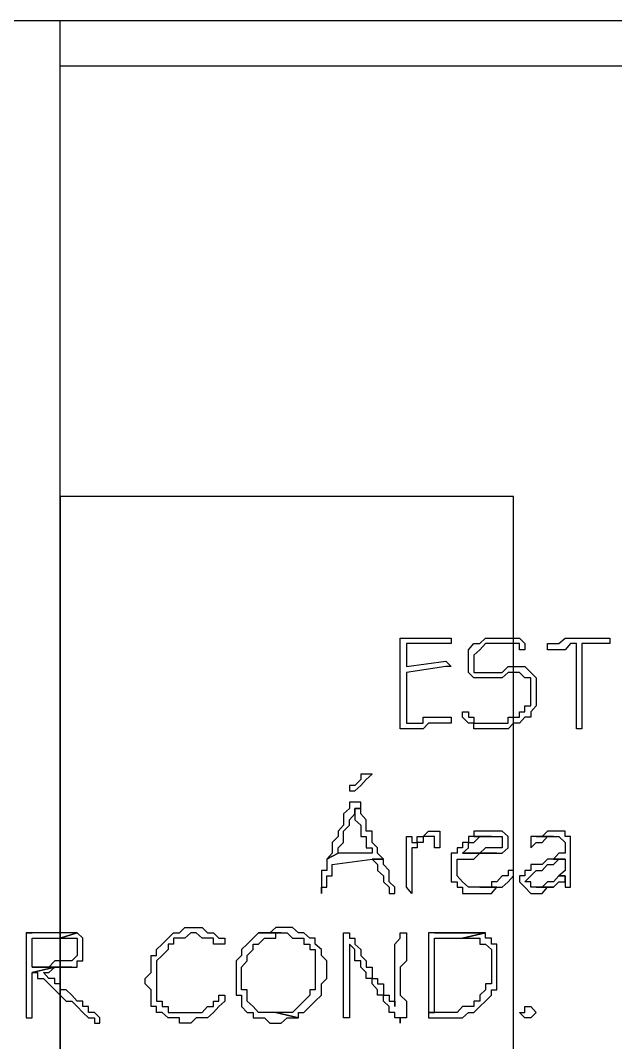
# Model space of a CAD drawing. Header units: millimetres. Extents: x -518.8 to -461.2, y 3.5 to 44.2.
# Drawn here: x -472.585 to -471.917, y 26.105 to 27.253 of the extents above; entities that cross this region are included whole.
import ezdxf

# ---------------------------------------------------------------- set-up
doc = ezdxf.new("R2010")
doc.units = ezdxf.units.MM
doc.header["$MEASUREMENT"] = 0
for name, color, linetype in [('10', 10, 'Continuous'), ('151', 151, 'Continuous'), ('5', 5, 'Continuous'), ('MYSOLIDS', 7, 'Continuous')]:
    doc.layers.add(name, color=color, linetype=linetype)

msp = doc.modelspace()

# ---------------------------------------------------------------- linework, layer by layer
at = {"layer": '10'}
for points in [[(-472.6933, 27.2526), (-472.5406, 27.2526)], [(-472.5406, 25.6488), (-472.5406, 27.2526)]]:
    msp.add_lwpolyline(points, dxfattribs=at)
at = {"layer": '151'}
msp.add_lwpolyline([(-472.5406, 25.6488), (-472.0316, 25.6488), (-472.0316, 26.718), (-472.5406, 26.718), (-472.5406, 25.6488)], dxfattribs=at)
at = {"layer": '5'}
for points in [[(-472.5406, 27.2526), (-470.9872, 27.2526)], [(-472.5406, 27.2015), (-471.0384, 27.2015)]]:
    msp.add_lwpolyline(points, dxfattribs=at)
at = {"layer": 'MYSOLIDS'}
for points in [[(-472.1519, 26.527), (-472.1075, 26.533), (-472.1075, 26.533), (-472.1015, 26.527), (-472.1015, 26.527), (-472.1015, 26.527), (-472.1015, 26.527), (-472.1015, 26.527), (-472.1015, 26.527), (-472.1075, 26.527), (-472.1075, 26.527), (-472.1519, 26.5203), (-472.1519, 26.5142), (-472.1519, 26.5142), (-472.1519, 26.5142), (-472.1519, 26.5142), (-472.1519, 26.5082), (-472.1519, 26.5082), (-472.1519, 26.5015), (-472.1519, 26.4954), (-472.1519, 26.4954), (-472.1519, 26.4887), (-472.1519, 26.4827), (-472.1519, 26.4827), (-472.1519, 26.4759), (-472.1519, 26.4699), (-472.1519, 26.4631), (-472.1519, 26.4631), (-472.1459, 26.4631), (-472.1459, 26.4631), (-472.1399, 26.4631), (-472.1331, 26.4631), (-472.1331, 26.4699), (-472.1271, 26.4699), (-472.1271, 26.4699), (-472.1203, 26.4699), (-472.1143, 26.4699), (-472.1075, 26.4699), (-472.1075, 26.4699), (-472.1015, 26.4699), (-472.1015, 26.4699), (-472.1015, 26.4699), (-472.1015, 26.4631), (-472.1015, 26.4631), (-472.1015, 26.4631), (-472.1015, 26.4631), (-472.1075, 26.4631), (-472.1143, 26.4631), (-472.1143, 26.4631), (-472.1203, 26.4631), (-472.1271, 26.4631), (-472.1331, 26.4571), (-472.1331, 26.4571), (-472.1399, 26.4571), (-472.1459, 26.4571), (-472.1519, 26.4571), (-472.1519, 26.4571), (-472.1587, 26.4571), (-472.1587, 26.4571), (-472.1587, 26.4571), (-472.1587, 26.4571), (-472.1587, 26.4631), (-472.1587, 26.4631), (-472.1587, 26.4699), (-472.1587, 26.4699), (-472.1587, 26.4759), (-472.1587, 26.4759), (-472.1587, 26.4827), (-472.1587, 26.4887), (-472.1587, 26.4954), (-472.1587, 26.4954), (-472.1587, 26.5015), (-472.1587, 26.5082), (-472.1587, 26.5082), (-472.1587, 26.5142), (-472.1587, 26.5203), (-472.1587, 26.5203), (-472.1587, 26.527), (-472.1587, 26.533), (-472.1587, 26.5398), (-472.1587, 26.5398), (-472.1587, 26.5458), (-472.1587, 26.5458), (-472.1587, 26.5526), (-472.1587, 26.5526), (-472.1587, 26.5526), (-472.1587, 26.5526), (-472.1587, 26.5586), (-472.1519, 26.5586), (-472.1519, 26.5586), (-472.1459, 26.5586), (-472.1399, 26.5586), (-472.1399, 26.5586), (-472.1331, 26.5586), (-472.1331, 26.5586), (-472.1271, 26.5586), (-472.1203, 26.5586), (-472.1203, 26.5586), (-472.1143, 26.5586), (-472.1075, 26.5586), (-472.1075, 26.5586), (-472.1015, 26.5586), (-472.1015, 26.5586), (-472.1015, 26.5586), (-472.1015, 26.5586), (-472.1015, 26.5526), (-472.1015, 26.5526), (-472.1015, 26.5526), (-472.1015, 26.5526), (-472.1015, 26.5526), (-472.1075, 26.5526), (-472.1143, 26.5526), (-472.1203, 26.5526), (-472.1271, 26.5526), (-472.1331, 26.5526), (-472.1399, 26.5526), (-472.1399, 26.5526), (-472.1459, 26.5526), (-472.1519, 26.5526), (-472.1519, 26.5458), (-472.1519, 26.5458), (-472.1519, 26.5398), (-472.1519, 26.5398), (-472.1519, 26.533), (-472.1519, 26.527), (-472.1519, 26.527), (-472.1519, 26.527), (-472.1519, 26.527), (-472.1519, 26.527)], [(-472.0188, 26.5458), (-472.0248, 26.5458), (-472.0248, 26.5458), (-472.0248, 26.5458), (-472.0248, 26.5458), (-472.0248, 26.5526), (-472.0316, 26.5526), (-472.0376, 26.5526), (-472.0376, 26.5526), (-472.0444, 26.5526), (-472.0444, 26.5526), (-472.0504, 26.5526), (-472.0564, 26.5526), (-472.0632, 26.5526), (-472.0632, 26.5526), (-472.0692, 26.5458), (-472.0692, 26.5458), (-472.076, 26.5398), (-472.076, 26.5398), (-472.076, 26.533), (-472.076, 26.533), (-472.076, 26.527), (-472.076, 26.5203), (-472.0692, 26.5203), (-472.0692, 26.5203), (-472.0632, 26.5203), (-472.0632, 26.5203), (-472.0564, 26.5203), (-472.0504, 26.5203), (-472.0444, 26.5203), (-472.0444, 26.5203), (-472.0376, 26.527), (-472.0376, 26.527), (-472.0316, 26.527), (-472.0248, 26.527), (-472.0248, 26.527), (-472.0188, 26.527), (-472.0121, 26.5203), (-472.0121, 26.5203), (-472.0121, 26.5203), (-472.006, 26.5142), (-472.006, 26.5142), (-472.006, 26.5082), (-472.006, 26.5015), (-472.006, 26.5015), (-472.006, 26.4954), (-472.006, 26.4887), (-472.006, 26.4887), (-472.006, 26.4827), (-472.0121, 26.4759), (-472.0121, 26.4759), (-472.0121, 26.4699), (-472.0188, 26.4699), (-472.0188, 26.4699), (-472.0248, 26.4631), (-472.0248, 26.4631), (-472.0316, 26.4631), (-472.0316, 26.4631), (-472.0376, 26.4571), (-472.0444, 26.4571), (-472.0504, 26.4571), (-472.0504, 26.4571), (-472.0564, 26.4571), (-472.0564, 26.4571), (-472.0632, 26.4571), (-472.0692, 26.4571), (-472.076, 26.4571), (-472.076, 26.4631), (-472.082, 26.4631), (-472.082, 26.4631), (-472.0887, 26.4699), (-472.0887, 26.4699), (-472.0887, 26.4759), (-472.0887, 26.4759), (-472.0887, 26.4759), (-472.082, 26.4759), (-472.082, 26.4759), (-472.082, 26.4759), (-472.082, 26.4759), (-472.082, 26.4699), (-472.082, 26.4699), (-472.076, 26.4699), (-472.076, 26.4631), (-472.0692, 26.4631), (-472.0692, 26.4631), (-472.0632, 26.4631), (-472.0564, 26.4631), (-472.0564, 26.4631), (-472.0504, 26.4631), (-472.0444, 26.4631), (-472.0376, 26.4631), (-472.0376, 26.4699), (-472.0316, 26.4699), (-472.0248, 26.4699), (-472.0248, 26.4759), (-472.0248, 26.4759), (-472.0188, 26.4759), (-472.0188, 26.4827), (-472.0121, 26.4827), (-472.0121, 26.4887), (-472.0121, 26.4887), (-472.0121, 26.4954), (-472.0121, 26.5015), (-472.0121, 26.5082), (-472.0121, 26.5082), (-472.0121, 26.5142), (-472.0121, 26.5142), (-472.0188, 26.5142), (-472.0248, 26.5203), (-472.0248, 26.5203), (-472.0316, 26.5203), (-472.0316, 26.5203), (-472.0376, 26.5203), (-472.0444, 26.5142), (-472.0444, 26.5142), (-472.0504, 26.5142), (-472.0564, 26.5142), (-472.0632, 26.5142), (-472.0632, 26.5142), (-472.0692, 26.5142), (-472.076, 26.5142), (-472.076, 26.5142), (-472.082, 26.5203), (-472.082, 26.5203), (-472.082, 26.527), (-472.082, 26.533), (-472.082, 26.533), (-472.082, 26.533), (-472.082, 26.5398), (-472.082, 26.5458), (-472.082, 26.5458), (-472.076, 26.5526), (-472.076, 26.5526), (-472.0692, 26.5526), (-472.0632, 26.5586), (-472.0632, 26.5586), (-472.0564, 26.5586), (-472.0504, 26.5586), (-472.0444, 26.5586), (-472.0444, 26.5586), (-472.0444, 26.5586), (-472.0376, 26.5586), (-472.0316, 26.5586), (-472.0248, 26.5586), (-472.0248, 26.5586), (-472.0188, 26.5526), (-472.0188, 26.5526), (-472.0188, 26.5458), (-472.0188, 26.5458), (-472.0188, 26.5458), (-472.0188, 26.5458), (-472.0188, 26.5458), (-472.0188, 26.5458), (-472.0188, 26.5458), (-472.0188, 26.5458)], [(-471.9233, 26.5586), (-471.9233, 26.5586), (-471.9233, 26.5586), (-471.9233, 26.5586), (-471.9233, 26.5586), (-471.9233, 26.5586), (-471.9233, 26.5526), (-471.9233, 26.5526), (-471.9233, 26.5526), (-471.9233, 26.5526), (-471.9549, 26.5526), (-471.9549, 26.4631), (-471.9549, 26.4571), (-471.9549, 26.4571), (-471.9609, 26.4571), (-471.9609, 26.4571), (-471.9609, 26.4571), (-471.9609, 26.4571), (-471.9609, 26.4631), (-471.9609, 26.4631), (-471.9609, 26.5526), (-471.9677, 26.5526), (-471.9737, 26.5458), (-471.9805, 26.5458), (-471.9865, 26.5458), (-471.9865, 26.5458), (-471.9933, 26.5458), (-471.9933, 26.5458), (-471.9933, 26.5458), (-471.9933, 26.5458), (-471.9933, 26.5526), (-471.9933, 26.5526), (-471.9933, 26.5526), (-471.9933, 26.5526), (-471.9933, 26.5526), (-471.9933, 26.5526), (-471.9865, 26.5526), (-471.9805, 26.5526), (-471.9805, 26.5526), (-471.9737, 26.5586), (-471.9677, 26.5586), (-471.9677, 26.5586), (-471.9609, 26.5586), (-471.9233, 26.5586), (-471.9233, 26.5586), (-471.9233, 26.5586)], [(-472.197, 26.406), (-472.197, 26.406), (-472.203, 26.406), (-472.203, 26.4), (-472.203, 26.4), (-472.2098, 26.3932), (-472.2098, 26.3932), (-472.2158, 26.3932), (-472.2158, 26.3872), (-472.2158, 26.3872), (-472.2158, 26.3872), (-472.2158, 26.3872), (-472.2158, 26.3872), (-472.2098, 26.3872), (-472.2098, 26.3872), (-472.2098, 26.3872), (-472.203, 26.3932), (-472.203, 26.3932), (-472.197, 26.4), (-472.197, 26.4), (-472.197, 26.4), (-472.1902, 26.406), (-472.1902, 26.406), (-472.197, 26.406), (-472.197, 26.406)], [(-472.2098, 26.3744), (-472.2098, 26.3744), (-472.2098, 26.3744), (-472.2158, 26.3744), (-472.2158, 26.3676), (-472.2158, 26.3676), (-472.2226, 26.3616), (-472.2226, 26.3548), (-472.2226, 26.3488), (-472.2286, 26.3421), (-472.2286, 26.336), (-472.2286, 26.336), (-472.2354, 26.3293), (-472.2354, 26.3293), (-472.2354, 26.3233), (-472.2354, 26.3172), (-472.2414, 26.3105), (-472.2286, 26.3172), (-472.2286, 26.3172), (-472.2286, 26.3233), (-472.2286, 26.3233), (-472.2226, 26.3293), (-472.2226, 26.336), (-472.2226, 26.336), (-472.2226, 26.336), (-472.2226, 26.3421), (-472.2158, 26.3488), (-472.2158, 26.3488), (-472.2158, 26.3548), (-472.2098, 26.3616), (-472.2098, 26.3676), (-472.203, 26.3676), (-472.203, 26.3744), (-472.2098, 26.3744), (-472.2098, 26.3744), (-472.2098, 26.3744)], [(-472.203, 26.3676), (-472.2098, 26.3676), (-472.2098, 26.3616), (-472.2098, 26.3616), (-472.2098, 26.3548), (-472.203, 26.3488), (-472.203, 26.3421), (-472.203, 26.3421), (-472.203, 26.336), (-472.197, 26.336), (-472.197, 26.3293), (-472.197, 26.3233), (-472.1902, 26.3233), (-472.1902, 26.3172), (-472.2286, 26.3172), (-472.2414, 26.3105), (-472.2414, 26.3105), (-472.2414, 26.3045), (-472.2414, 26.2977), (-472.2474, 26.2977), (-472.2474, 26.2977), (-472.2474, 26.2917), (-472.2474, 26.2849), (-472.2474, 26.2789), (-472.2474, 26.2789), (-472.2474, 26.2789), (-472.2474, 26.2721), (-472.2474, 26.2789), (-472.2414, 26.2789), (-472.2414, 26.2849), (-472.2414, 26.2917), (-472.2414, 26.2917), (-472.2354, 26.2917), (-472.2354, 26.2977), (-472.2354, 26.3045), (-472.2354, 26.3045), (-472.1902, 26.3105), (-472.1775, 26.3105), (-472.1842, 26.3172), (-472.1842, 26.3172), (-472.1842, 26.3233), (-472.1902, 26.3293), (-472.1902, 26.3293), (-472.1902, 26.336), (-472.1902, 26.3421), (-472.197, 26.3421), (-472.197, 26.3488), (-472.197, 26.3488), (-472.197, 26.3548), (-472.197, 26.3548), (-472.203, 26.3616), (-472.203, 26.3616), (-472.203, 26.3676), (-472.203, 26.3676)], [(-472.1459, 26.3293), (-472.1399, 26.3293), (-472.1399, 26.336), (-472.1331, 26.336), (-472.1331, 26.336), (-472.1271, 26.3421), (-472.1203, 26.3421), (-472.1203, 26.3421), (-472.1143, 26.3421), (-472.1143, 26.3421), (-472.1143, 26.336), (-472.1143, 26.3293), (-472.1143, 26.3293), (-472.1143, 26.3233), (-472.1143, 26.3233), (-472.1143, 26.3233), (-472.1143, 26.3233), (-472.1143, 26.3233), (-472.1143, 26.3233), (-472.1203, 26.3233), (-472.1203, 26.3233), (-472.1203, 26.3293), (-472.1203, 26.3293), (-472.1203, 26.3293), (-472.1203, 26.3293), (-472.1203, 26.336), (-472.1203, 26.336), (-472.1203, 26.336), (-472.1203, 26.336), (-472.1271, 26.336), (-472.1331, 26.336), (-472.1331, 26.3293), (-472.1331, 26.3293), (-472.1399, 26.3293), (-472.1399, 26.3233), (-472.1459, 26.3233), (-472.1459, 26.3172), (-472.1459, 26.3172), (-472.1459, 26.3105), (-472.1459, 26.3045), (-472.1459, 26.3045), (-472.1459, 26.2977), (-472.1459, 26.2917), (-472.1459, 26.2917), (-472.1459, 26.2849), (-472.1459, 26.2849), (-472.1459, 26.2849), (-472.1459, 26.2789), (-472.1459, 26.2789), (-472.1459, 26.2721), (-472.1459, 26.2721), (-472.1519, 26.2789), (-472.1519, 26.2789), (-472.1519, 26.2789), (-472.1519, 26.2789), (-472.1519, 26.2917), (-472.1519, 26.2917), (-472.1519, 26.2977), (-472.1519, 26.3045), (-472.1519, 26.3105), (-472.1519, 26.3105), (-472.1519, 26.3172), (-472.1519, 26.3233), (-472.1519, 26.3293), (-472.1519, 26.3293), (-472.1519, 26.336), (-472.1519, 26.336), (-472.1519, 26.336), (-472.1519, 26.336), (-472.1519, 26.336), (-472.1519, 26.336), (-472.1459, 26.336), (-472.1459, 26.336), (-472.1459, 26.3293), (-472.1459, 26.3293), (-472.1459, 26.3293), (-472.1459, 26.3293), (-472.1459, 26.3293), (-472.1459, 26.3293)], [(-472.0564, 26.3421), (-472.0632, 26.3421), (-472.0632, 26.3421), (-472.0692, 26.3421), (-472.076, 26.3421), (-472.076, 26.3421), (-472.076, 26.336), (-472.0564, 26.336), (-472.0564, 26.336), (-472.0504, 26.336), (-472.0444, 26.336), (-472.0444, 26.3293), (-472.0444, 26.3293), (-472.0444, 26.3293), (-472.0444, 26.3233), (-472.0504, 26.3233), (-472.0504, 26.3233), (-472.0564, 26.3233), (-472.0564, 26.3233), (-472.0632, 26.3233), (-472.0692, 26.3172), (-472.0692, 26.3172), (-472.076, 26.3172), (-472.082, 26.3172), (-472.0887, 26.3172), (-472.0504, 26.3172), (-472.0444, 26.3172), (-472.0444, 26.3172), (-472.0376, 26.3233), (-472.0376, 26.3233), (-472.0376, 26.3293), (-472.0376, 26.3293), (-472.0376, 26.336), (-472.0444, 26.3421), (-472.0444, 26.3421), (-472.0504, 26.3421), (-472.0504, 26.3421), (-472.0564, 26.3421), (-472.0564, 26.3421)], [(-471.9805, 26.3421), (-471.9865, 26.3421), (-471.9865, 26.3421), (-471.9933, 26.3421), (-471.9933, 26.3421), (-471.9993, 26.336), (-472.006, 26.336), (-471.9865, 26.336), (-471.9805, 26.336), (-471.9737, 26.3293), (-471.9737, 26.3293), (-471.9737, 26.3293), (-471.9737, 26.3233), (-471.9737, 26.3172), (-471.9805, 26.3172), (-471.9865, 26.3105), (-471.9865, 26.3105), (-471.9737, 26.3105), (-471.9737, 26.2977), (-471.9737, 26.2977), (-471.9805, 26.2917), (-471.9737, 26.2917), (-471.9737, 26.2789), (-471.9737, 26.2789), (-471.9677, 26.2789), (-471.9677, 26.2789), (-471.9677, 26.2789), (-471.9677, 26.3233), (-471.9677, 26.3233), (-471.9677, 26.3293), (-471.9677, 26.336), (-471.9737, 26.336), (-471.9737, 26.3421), (-471.9805, 26.3421), (-471.9805, 26.3421), (-471.9805, 26.3421)], [(-472.076, 26.336), (-472.082, 26.336), (-472.082, 26.3293), (-472.0887, 26.3293), (-472.0887, 26.3233), (-472.0948, 26.3233), (-472.0948, 26.3172), (-472.1015, 26.3172), (-472.1015, 26.3105), (-472.1015, 26.3105), (-472.1015, 26.3045), (-472.1015, 26.2977), (-472.1015, 26.2977), (-472.1015, 26.2917), (-472.1015, 26.2849), (-472.0948, 26.2849), (-472.0948, 26.2789), (-472.0948, 26.2789), (-472.0887, 26.2789), (-472.0887, 26.2721), (-472.082, 26.2721), (-472.076, 26.2721), (-472.0692, 26.2721), (-472.0692, 26.2721), (-472.0632, 26.2721), (-472.0632, 26.2721), (-472.0564, 26.2721), (-472.0504, 26.2789), (-472.0504, 26.2789), (-472.0504, 26.2789), (-472.0692, 26.2789), (-472.076, 26.2789), (-472.082, 26.2789), (-472.0887, 26.2849), (-472.0887, 26.2849), (-472.0887, 26.2849), (-472.0948, 26.2917), (-472.0948, 26.2977), (-472.0948, 26.2977), (-472.0948, 26.3045), (-472.0948, 26.3045), (-472.0948, 26.3045), (-472.0948, 26.3105), (-472.0948, 26.3105), (-472.082, 26.3105), (-472.076, 26.3105), (-472.076, 26.3105), (-472.0692, 26.3172), (-472.0632, 26.3172), (-472.0564, 26.3172), (-472.0564, 26.3172), (-472.0504, 26.3172), (-472.0504, 26.3172), (-472.0887, 26.3172), (-472.0887, 26.3172), (-472.082, 26.3233), (-472.082, 26.3293), (-472.076, 26.3293), (-472.076, 26.3293), (-472.0692, 26.336), (-472.0692, 26.336), (-472.0632, 26.336), (-472.0564, 26.336), (-472.076, 26.336), (-472.076, 26.336)], [(-472.006, 26.336), (-472.006, 26.336), (-472.0121, 26.336), (-472.0121, 26.3293), (-472.0121, 26.3293), (-472.0121, 26.3293), (-472.0121, 26.3233), (-472.0121, 26.3233), (-472.006, 26.3293), (-472.006, 26.3293), (-471.9993, 26.3293), (-471.9993, 26.3293), (-471.9933, 26.336), (-471.9933, 26.336), (-471.9865, 26.336), (-471.9865, 26.336), (-472.006, 26.336), (-472.006, 26.336)], [(-472.1775, 26.3105), (-472.1902, 26.3105), (-472.1902, 26.3105), (-472.1842, 26.3045), (-472.1842, 26.2977), (-472.1842, 26.2977), (-472.1775, 26.2917), (-472.1775, 26.2849), (-472.1714, 26.2789), (-472.1714, 26.2789), (-472.1714, 26.2721), (-472.1647, 26.2721), (-472.1647, 26.2721), (-472.1647, 26.2789), (-472.1647, 26.2789), (-472.1714, 26.2849), (-472.1714, 26.2917), (-472.1714, 26.2977), (-472.1775, 26.3045), (-472.1775, 26.3045), (-472.1775, 26.3105), (-472.1775, 26.3105)], [(-471.9865, 26.3105), (-471.9933, 26.3105), (-471.9993, 26.3045), (-471.9993, 26.3045), (-472.006, 26.3045), (-472.0121, 26.3045), (-472.0121, 26.3045), (-472.0121, 26.2977), (-472.0188, 26.2977), (-472.0188, 26.2917), (-472.0248, 26.2917), (-472.0248, 26.2849), (-472.0248, 26.2849), (-472.0188, 26.2789), (-472.0188, 26.2789), (-472.0188, 26.2789), (-472.0121, 26.2721), (-472.006, 26.2721), (-472.006, 26.2721), (-471.9993, 26.2721), (-471.9933, 26.2789), (-471.9865, 26.2789), (-471.9865, 26.2789), (-472.006, 26.2789), (-472.0121, 26.2789), (-472.0121, 26.2789), (-472.0121, 26.2849), (-472.0188, 26.2849), (-472.0188, 26.2849), (-472.0121, 26.2917), (-472.0121, 26.2917), (-472.006, 26.2977), (-472.006, 26.2977), (-471.9993, 26.2977), (-471.9993, 26.2977), (-471.9933, 26.3045), (-471.9933, 26.3045), (-471.9865, 26.3045), (-471.9805, 26.3105), (-471.9737, 26.3105), (-471.9865, 26.3105), (-471.9865, 26.3105)], [(-472.0376, 26.2977), (-472.0376, 26.2977), (-472.0376, 26.2917), (-472.0376, 26.2917), (-472.0444, 26.2917), (-472.0444, 26.2917), (-472.0504, 26.2849), (-472.0504, 26.2849), (-472.0564, 26.2849), (-472.0564, 26.2789), (-472.0632, 26.2789), (-472.0692, 26.2789), (-472.0692, 26.2789), (-472.0504, 26.2789), (-472.0444, 26.2789), (-472.0376, 26.2849), (-472.0376, 26.2849), (-472.0376, 26.2849), (-472.0316, 26.2917), (-472.0316, 26.2917), (-472.0316, 26.2977), (-472.0376, 26.2977), (-472.0376, 26.2977)], [(-471.9805, 26.2917), (-471.9805, 26.2917), (-471.9865, 26.2849), (-471.9933, 26.2849), (-471.9933, 26.2849), (-471.9993, 26.2789), (-471.9993, 26.2789), (-472.006, 26.2789), (-471.9865, 26.2789), (-471.9865, 26.2789), (-471.9805, 26.2849), (-471.9737, 26.2849), (-471.9737, 26.2917), (-471.9805, 26.2917), (-471.9805, 26.2917)], [(-472.388, 26.2278), (-472.394, 26.2278), (-472.4008, 26.2218), (-472.4068, 26.2218), (-472.4068, 26.2218), (-472.4136, 26.2218), (-472.4136, 26.215), (-472.4196, 26.215), (-472.4196, 26.209), (-472.4196, 26.209), (-472.4263, 26.2022), (-472.4263, 26.2022), (-472.4324, 26.1962), (-472.4324, 26.1962), (-472.4324, 26.1894), (-472.4324, 26.1894), (-472.4324, 26.1834), (-472.4324, 26.1766), (-472.4324, 26.1766), (-472.4324, 26.1706), (-472.4324, 26.1639), (-472.4324, 26.1578), (-472.4324, 26.1578), (-472.4324, 26.1511), (-472.4263, 26.1511), (-472.4263, 26.1451), (-472.4196, 26.1451), (-472.4196, 26.1383), (-472.4136, 26.1383), (-472.4068, 26.1383), (-472.4068, 26.1383), (-472.4008, 26.1383), (-472.4008, 26.1383), (-472.394, 26.1383), (-472.388, 26.1383), (-472.388, 26.1383), (-472.3812, 26.1383), (-472.3812, 26.1383), (-472.3752, 26.1451), (-472.3684, 26.1451), (-472.3684, 26.1451), (-472.3684, 26.1511), (-472.3624, 26.1511), (-472.3624, 26.1578), (-472.3624, 26.1578), (-472.3557, 26.1578), (-472.3557, 26.1578), (-472.3557, 26.1511), (-472.3557, 26.1511), (-472.3557, 26.1511), (-472.3557, 26.1511), (-472.3624, 26.1451), (-472.3624, 26.1451), (-472.3684, 26.1383), (-472.3684, 26.1383), (-472.3752, 26.1323), (-472.3812, 26.1323), (-472.3812, 26.1323), (-472.3812, 26.1323), (-472.388, 26.1323), (-472.394, 26.1263), (-472.4008, 26.1263), (-472.4008, 26.1263), (-472.4068, 26.1263), (-472.4068, 26.1323), (-472.4136, 26.1323), (-472.4196, 26.1323), (-472.4196, 26.1323), (-472.4263, 26.1383), (-472.4263, 26.1383), (-472.4324, 26.1383), (-472.4324, 26.1451), (-472.4384, 26.1451), (-472.4384, 26.1511), (-472.4384, 26.1578), (-472.4384, 26.1578), (-472.4384, 26.1639), (-472.4451, 26.1706), (-472.4451, 26.1706), (-472.4451, 26.1766), (-472.4384, 26.1834), (-472.4384, 26.1894), (-472.4384, 26.1894), (-472.4384, 26.1962), (-472.4384, 26.2022), (-472.4324, 26.2022), (-472.4324, 26.209), (-472.4324, 26.209), (-472.4263, 26.215), (-472.4263, 26.215), (-472.4196, 26.2218), (-472.4196, 26.2218), (-472.4136, 26.2278), (-472.4136, 26.2278), (-472.4068, 26.2278), (-472.4008, 26.2338), (-472.394, 26.2338), (-472.394, 26.2338), (-472.388, 26.2338), (-472.388, 26.2338), (-472.3812, 26.2338), (-472.3752, 26.2278), (-472.3752, 26.2278), (-472.3684, 26.2278), (-472.3684, 26.2278), (-472.3624, 26.2218), (-472.3557, 26.2218), (-472.3557, 26.215), (-472.3557, 26.215), (-472.3557, 26.215), (-472.3557, 26.215), (-472.3624, 26.215), (-472.3624, 26.215), (-472.3624, 26.215), (-472.3624, 26.215), (-472.3684, 26.215), (-472.3684, 26.215), (-472.3684, 26.2218), (-472.3752, 26.2218), (-472.3752, 26.2218), (-472.3812, 26.2218), (-472.388, 26.2278), (-472.388, 26.2278), (-472.388, 26.2278), (-472.388, 26.2278), (-472.388, 26.2278)], [(-472.2925, 26.2338), (-472.2925, 26.2338), (-472.2985, 26.2338), (-472.2985, 26.2338), (-472.3053, 26.2278), (-472.3113, 26.2278), (-472.3181, 26.2278), (-472.3181, 26.2278), (-472.2925, 26.2278), (-472.2925, 26.2278), (-472.2857, 26.2278), (-472.2797, 26.2218), (-472.2797, 26.2218), (-472.273, 26.2218), (-472.2669, 26.2218), (-472.2669, 26.215), (-472.2602, 26.215), (-472.2602, 26.215), (-472.2602, 26.209), (-472.2542, 26.209), (-472.2542, 26.2022), (-472.2542, 26.1962), (-472.2542, 26.1962), (-472.2542, 26.1894), (-472.2542, 26.1834), (-472.2542, 26.1834), (-472.2542, 26.1766), (-472.2542, 26.1766), (-472.2542, 26.1706), (-472.2542, 26.1639), (-472.2602, 26.1639), (-472.2602, 26.1578), (-472.2602, 26.1578), (-472.2669, 26.1511), (-472.2669, 26.1511), (-472.273, 26.1451), (-472.273, 26.1451), (-472.2797, 26.1383), (-472.2797, 26.1383), (-472.2857, 26.1383), (-472.2925, 26.1383), (-472.2925, 26.1383), (-472.2985, 26.1383), (-472.273, 26.1323), (-472.273, 26.1383), (-472.2669, 26.1383), (-472.2602, 26.1451), (-472.2602, 26.1451), (-472.2602, 26.1451), (-472.2542, 26.1511), (-472.2542, 26.1511), (-472.2474, 26.1578), (-472.2474, 26.1639), (-472.2474, 26.1639), (-472.2474, 26.1706), (-472.2474, 26.1706), (-472.2414, 26.1766), (-472.2414, 26.1834), (-472.2414, 26.1834), (-472.2414, 26.1894), (-472.2414, 26.1894), (-472.2414, 26.1962), (-472.2474, 26.2022), (-472.2474, 26.2022), (-472.2474, 26.209), (-472.2542, 26.215), (-472.2542, 26.215), (-472.2542, 26.2218), (-472.2602, 26.2218), (-472.2602, 26.2218), (-472.2669, 26.2278), (-472.2669, 26.2278), (-472.273, 26.2278), (-472.2797, 26.2338), (-472.2797, 26.2338), (-472.2857, 26.2338), (-472.2925, 26.2338), (-472.2925, 26.2338)], [(-472.5406, 26.2278), (-472.5406, 26.2278), (-472.5406, 26.2278), (-472.5466, 26.2278), (-472.5534, 26.2278), (-472.5534, 26.2278), (-472.5594, 26.2278), (-472.5594, 26.2278), (-472.5662, 26.2278), (-472.5722, 26.2278), (-472.579, 26.2278), (-472.579, 26.1323), (-472.579, 26.1323), (-472.5722, 26.1323), (-472.5722, 26.1323), (-472.5722, 26.1323), (-472.5722, 26.1323), (-472.5722, 26.1834), (-472.5466, 26.1894), (-472.5466, 26.1894), (-472.5406, 26.1894), (-472.5346, 26.1894), (-472.5278, 26.1894), (-472.5278, 26.1894), (-472.5722, 26.1894), (-472.5722, 26.2218), (-472.5722, 26.2218), (-472.5662, 26.2218), (-472.5594, 26.2218), (-472.5534, 26.2218), (-472.5534, 26.2218), (-472.5466, 26.2218), (-472.5406, 26.2218), (-472.5406, 26.2218), (-472.5218, 26.2278), (-472.5218, 26.2278), (-472.5218, 26.2278), (-472.5278, 26.2278), (-472.5346, 26.2278), (-472.5406, 26.2278), (-472.5406, 26.2278)], [(-472.5722, 26.2278), (-472.579, 26.2278), (-472.579, 26.2278), (-472.5722, 26.2278), (-472.5722, 26.2278), (-472.5722, 26.2278), (-472.5722, 26.2278)], [(-472.5218, 26.2278), (-472.5406, 26.2218), (-472.5406, 26.2218), (-472.5346, 26.2218), (-472.5278, 26.2218), (-472.5218, 26.2218), (-472.5218, 26.2218), (-472.5218, 26.215), (-472.5218, 26.209), (-472.5218, 26.209), (-472.5218, 26.2022), (-472.5218, 26.2022), (-472.5278, 26.1962), (-472.5346, 26.1962), (-472.5346, 26.1962), (-472.5346, 26.1962), (-472.5406, 26.1962), (-472.5466, 26.1962), (-472.5466, 26.1962), (-472.5534, 26.1894), (-472.5594, 26.1894), (-472.5662, 26.1894), (-472.5722, 26.1894), (-472.5278, 26.1894), (-472.5218, 26.1894), (-472.5218, 26.1894), (-472.5218, 26.1962), (-472.5151, 26.1962), (-472.5151, 26.2022), (-472.5151, 26.209), (-472.5151, 26.209), (-472.5151, 26.215), (-472.5151, 26.2218), (-472.5151, 26.2218), (-472.5218, 26.2278), (-472.5218, 26.2278)], [(-472.3181, 26.2278), (-472.3241, 26.2218), (-472.3241, 26.2218), (-472.3308, 26.215), (-472.3308, 26.215), (-472.3308, 26.215), (-472.3369, 26.209), (-472.3369, 26.2022), (-472.3369, 26.2022), (-472.3429, 26.1962), (-472.3429, 26.1894), (-472.3429, 26.1894), (-472.3429, 26.1834), (-472.3429, 26.1766), (-472.3429, 26.1766), (-472.3429, 26.1706), (-472.3429, 26.1639), (-472.3429, 26.1578), (-472.3369, 26.1578), (-472.3369, 26.1511), (-472.3369, 26.1511), (-472.3369, 26.1451), (-472.3308, 26.1383), (-472.3308, 26.1383), (-472.3241, 26.1383), (-472.3241, 26.1323), (-472.3181, 26.1323), (-472.3113, 26.1323), (-472.3113, 26.1323), (-472.3053, 26.1263), (-472.2985, 26.1263), (-472.2985, 26.1263), (-472.2925, 26.1263), (-472.2857, 26.1323), (-472.2857, 26.1323), (-472.2797, 26.1323), (-472.2797, 26.1323), (-472.273, 26.1323), (-472.2985, 26.1383), (-472.2985, 26.1383), (-472.3053, 26.1383), (-472.3113, 26.1383), (-472.3181, 26.1383), (-472.3181, 26.1383), (-472.3241, 26.1451), (-472.3241, 26.1451), (-472.3241, 26.1451), (-472.3308, 26.1511), (-472.3308, 26.1511), (-472.3308, 26.1578), (-472.3308, 26.1639), (-472.3369, 26.1639), (-472.3369, 26.1706), (-472.3369, 26.1766), (-472.3369, 26.1766), (-472.3369, 26.1834), (-472.3369, 26.1894), (-472.3308, 26.1962), (-472.3308, 26.1962), (-472.3308, 26.2022), (-472.3308, 26.2022), (-472.3241, 26.209), (-472.3241, 26.215), (-472.3241, 26.215), (-472.3181, 26.215), (-472.3113, 26.2218), (-472.3113, 26.2218), (-472.3053, 26.2218), (-472.2985, 26.2218), (-472.2985, 26.2278), (-472.2925, 26.2278), (-472.3181, 26.2278), (-472.3181, 26.2278)], [(-472.2158, 26.215), (-472.2158, 26.1323), (-472.2158, 26.1323), (-472.2158, 26.1323), (-472.2158, 26.1323), (-472.2158, 26.1323), (-472.2226, 26.1323), (-472.2226, 26.1323), (-472.2226, 26.1323), (-472.2226, 26.1323), (-472.2226, 26.2218), (-472.2226, 26.2278), (-472.2226, 26.2278), (-472.2226, 26.2278), (-472.2226, 26.2278), (-472.2158, 26.2278), (-472.2158, 26.2278), (-472.2158, 26.2218), (-472.2158, 26.2218), (-472.2098, 26.2218), (-472.2098, 26.215), (-472.203, 26.209), (-472.203, 26.209), (-472.203, 26.2022), (-472.197, 26.1962), (-472.197, 26.1962), (-472.197, 26.1894), (-472.1902, 26.1894), (-472.1902, 26.1834), (-472.1902, 26.1766), (-472.1842, 26.1766), (-472.1842, 26.1706), (-472.1775, 26.1706), (-472.1775, 26.1639), (-472.1775, 26.1578), (-472.1714, 26.1578), (-472.1714, 26.1511), (-472.1647, 26.1511), (-472.1647, 26.1451), (-472.1647, 26.1451), (-472.1647, 26.1451), (-472.1647, 26.1511), (-472.1647, 26.1511), (-472.1647, 26.1578), (-472.1647, 26.1639), (-472.1647, 26.1706), (-472.1647, 26.1706), (-472.1647, 26.1766), (-472.1647, 26.1766), (-472.1647, 26.1834), (-472.1647, 26.1894), (-472.1647, 26.1962), (-472.1647, 26.1962), (-472.1647, 26.2022), (-472.1647, 26.2022), (-472.1647, 26.209), (-472.1647, 26.215), (-472.1587, 26.2218), (-472.1587, 26.2278), (-472.1587, 26.2278), (-472.1587, 26.2278), (-472.1587, 26.2278), (-472.1587, 26.2278), (-472.1587, 26.2278), (-472.1519, 26.2278), (-472.1519, 26.2278), (-472.1519, 26.2278), (-472.1519, 26.2278), (-472.1519, 26.2218), (-472.1519, 26.2218), (-472.1519, 26.215), (-472.1519, 26.215), (-472.1519, 26.209), (-472.1519, 26.2022), (-472.1519, 26.1962), (-472.1519, 26.1962), (-472.1587, 26.1894), (-472.1587, 26.1834), (-472.1587, 26.1766), (-472.1587, 26.1766), (-472.1587, 26.1766), (-472.1587, 26.1706), (-472.1587, 26.1639), (-472.1587, 26.1578), (-472.1587, 26.1578), (-472.1519, 26.1511), (-472.1519, 26.1451), (-472.1519, 26.1383), (-472.1519, 26.1383), (-472.1519, 26.1323), (-472.1519, 26.1323), (-472.1587, 26.1323), (-472.1587, 26.1323), (-472.1587, 26.1263), (-472.1587, 26.1263), (-472.1587, 26.1323), (-472.1587, 26.1323), (-472.1647, 26.1323), (-472.1647, 26.1383), (-472.1714, 26.1383), (-472.1714, 26.1451), (-472.1775, 26.1511), (-472.1775, 26.1578), (-472.1842, 26.1578), (-472.1842, 26.1639), (-472.1842, 26.1639), (-472.1902, 26.1706), (-472.1902, 26.1766), (-472.197, 26.1766), (-472.197, 26.1834), (-472.197, 26.1834), (-472.203, 26.1894), (-472.203, 26.1962), (-472.2098, 26.1962), (-472.2098, 26.2022), (-472.2098, 26.209), (-472.2158, 26.215), (-472.2158, 26.215), (-472.2158, 26.215), (-472.2158, 26.215), (-472.2158, 26.215)], [(-472.0632, 26.2278), (-472.0887, 26.2218), (-472.0887, 26.2218), (-472.082, 26.2218), (-472.082, 26.2218), (-472.076, 26.2218), (-472.0692, 26.2218), (-472.0692, 26.215), (-472.0632, 26.215), (-472.0632, 26.215), (-472.0632, 26.215), (-472.0564, 26.209), (-472.0564, 26.2022), (-472.0564, 26.2022), (-472.0564, 26.1962), (-472.0564, 26.1894), (-472.0564, 26.1834), (-472.0564, 26.1834), (-472.0564, 26.1766), (-472.0564, 26.1706), (-472.0632, 26.1706), (-472.0632, 26.1639), (-472.0632, 26.1639), (-472.0692, 26.1578), (-472.0692, 26.1511), (-472.076, 26.1511), (-472.076, 26.1451), (-472.082, 26.1451), (-472.082, 26.1451), (-472.0887, 26.1451), (-472.0948, 26.1383), (-472.0948, 26.1383), (-472.0948, 26.1383), (-472.1015, 26.1383), (-472.1075, 26.1383), (-472.1075, 26.1383), (-472.1143, 26.1383), (-472.1203, 26.1383), (-472.1271, 26.1383), (-472.1271, 26.1323), (-472.1271, 26.1323), (-472.1271, 26.1323), (-472.1203, 26.1323), (-472.1203, 26.1323), (-472.1143, 26.1323), (-472.1075, 26.1323), (-472.1015, 26.1323), (-472.1015, 26.1323), (-472.0948, 26.1323), (-472.0948, 26.1323), (-472.0887, 26.1323), (-472.082, 26.1383), (-472.076, 26.1383), (-472.076, 26.1383), (-472.076, 26.1383), (-472.0692, 26.1451), (-472.0692, 26.1451), (-472.0632, 26.1511), (-472.0632, 26.1511), (-472.0564, 26.1578), (-472.0564, 26.1578), (-472.0564, 26.1639), (-472.0504, 26.1639), (-472.0504, 26.1706), (-472.0504, 26.1766), (-472.0504, 26.1834), (-472.0504, 26.1834), (-472.0504, 26.1894), (-472.0504, 26.1894), (-472.0504, 26.1962), (-472.0504, 26.2022), (-472.0504, 26.209), (-472.0504, 26.209), (-472.0504, 26.215), (-472.0564, 26.215), (-472.0564, 26.2218), (-472.0564, 26.2218), (-472.0632, 26.2218), (-472.0632, 26.2278), (-472.0632, 26.2278)], [(-472.1271, 26.2278), (-472.1271, 26.2278), (-472.1271, 26.2278), (-472.1271, 26.2218), (-472.1271, 26.2218), (-472.1271, 26.215), (-472.1271, 26.209), (-472.1271, 26.209), (-472.1271, 26.2022), (-472.1271, 26.1962), (-472.1271, 26.1894), (-472.1271, 26.1894), (-472.1271, 26.1834), (-472.1271, 26.1766), (-472.1271, 26.1706), (-472.1271, 26.1706), (-472.1271, 26.1639), (-472.1271, 26.1578), (-472.1271, 26.1511), (-472.1271, 26.1511), (-472.1271, 26.1451), (-472.1271, 26.1383), (-472.1271, 26.1383), (-472.1203, 26.1383), (-472.1203, 26.1383), (-472.1203, 26.1451), (-472.1203, 26.1511), (-472.1203, 26.1511), (-472.1203, 26.1578), (-472.1203, 26.1639), (-472.1203, 26.1706), (-472.1203, 26.1706), (-472.1203, 26.1766), (-472.1203, 26.1766), (-472.1203, 26.1834), (-472.1203, 26.1894), (-472.1203, 26.1962), (-472.1203, 26.1962), (-472.1203, 26.2022), (-472.1203, 26.209), (-472.1203, 26.209), (-472.1203, 26.215), (-472.1203, 26.2218), (-472.1203, 26.2218), (-472.1143, 26.2218), (-472.1075, 26.2218), (-472.1075, 26.2218), (-472.1015, 26.2218), (-472.1015, 26.2218), (-472.0948, 26.2218), (-472.0887, 26.2218), (-472.0632, 26.2278), (-472.0692, 26.2278), (-472.1203, 26.2278), (-472.1203, 26.2278), (-472.1271, 26.2278), (-472.1271, 26.2278)], [(-472.0887, 26.2278), (-472.0948, 26.2278), (-472.0948, 26.2278), (-472.1015, 26.2278), (-472.1015, 26.2278), (-472.1075, 26.2278), (-472.1143, 26.2278), (-472.1143, 26.2278), (-472.1203, 26.2278), (-472.0692, 26.2278), (-472.076, 26.2278), (-472.076, 26.2278), (-472.082, 26.2278), (-472.0887, 26.2278), (-472.0887, 26.2278)], [(-472.5466, 26.1894), (-472.5722, 26.1834), (-472.5662, 26.1834), (-472.5662, 26.1766), (-472.5594, 26.1766), (-472.5534, 26.1706), (-472.5534, 26.1706), (-472.5466, 26.1639), (-472.5466, 26.1639), (-472.5406, 26.1578), (-472.5406, 26.1578), (-472.5339, 26.1511), (-472.5278, 26.1511), (-472.5278, 26.1511), (-472.5218, 26.1451), (-472.5218, 26.1451), (-472.5218, 26.1451), (-472.5151, 26.1383), (-472.509, 26.1323), (-472.5023, 26.1323), (-472.5023, 26.1263), (-472.5023, 26.1263), (-472.4963, 26.1263), (-472.4963, 26.1263), (-472.4963, 26.1323), (-472.4963, 26.1323), (-472.4963, 26.1323), (-472.5023, 26.1383), (-472.5023, 26.1383), (-472.509, 26.1383), (-472.509, 26.1383), (-472.509, 26.1451), (-472.5151, 26.1451), (-472.5151, 26.1511), (-472.5218, 26.1511), (-472.5278, 26.1578), (-472.5278, 26.1578), (-472.5339, 26.1639), (-472.5339, 26.1639), (-472.5406, 26.1639), (-472.5406, 26.1706), (-472.5466, 26.1706), (-472.5466, 26.1766), (-472.5534, 26.1766), (-472.5594, 26.1834), (-472.5594, 26.1834), (-472.5594, 26.1834), (-472.5534, 26.1834), (-472.5466, 26.1894), (-472.5466, 26.1894)], [(-472.0188, 26.1323), (-472.0188, 26.1323), (-472.0188, 26.1323), (-472.0248, 26.1383), (-472.0248, 26.1383), (-472.0188, 26.1383), (-472.0188, 26.1451), (-472.0188, 26.1451), (-472.0121, 26.1451), (-472.0121, 26.1451), (-472.0121, 26.1451), (-472.006, 26.1383), (-472.006, 26.1383), (-472.0121, 26.1323), (-472.0121, 26.1323), (-472.0121, 26.1323), (-472.0188, 26.1323), (-472.0188, 26.1323), (-472.0188, 26.1323), (-472.0188, 26.1323)]]:
    msp.add_lwpolyline(points, dxfattribs=at)

doc.saveas('drawing.dxf')
